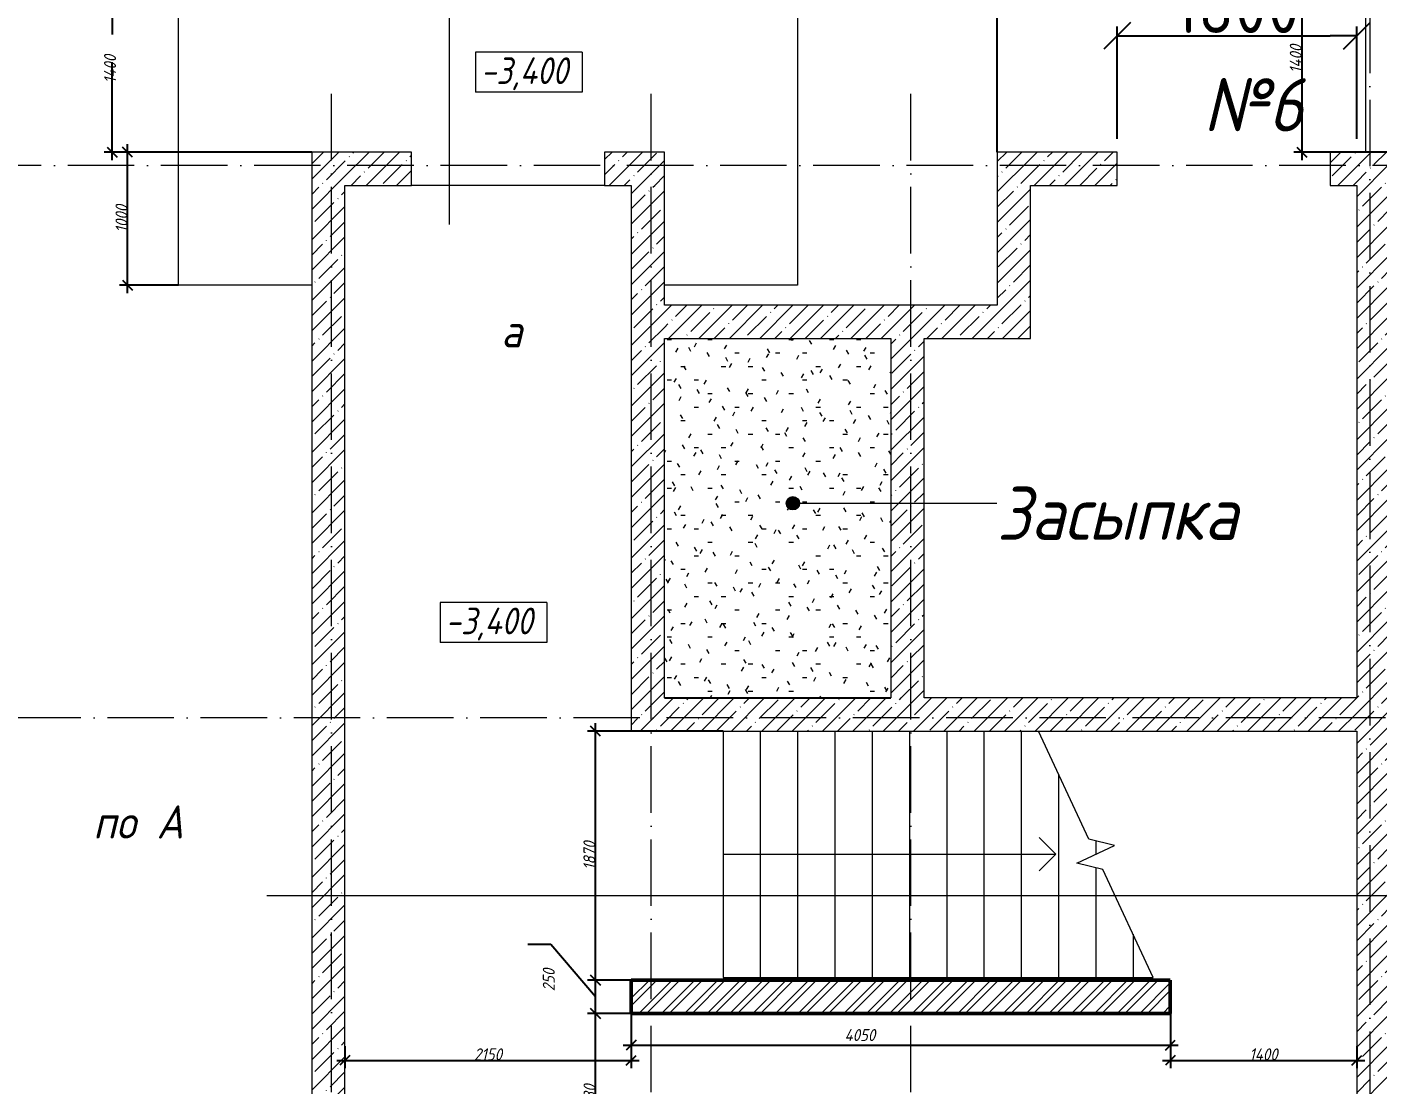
# Model space of a CAD drawing. Header units: millimetres. Extents: x -12989 to 629078, y -109036 to 555275.
# Drawn here: x 592650 to 602799, y 427201 to 435148 of the extents above; entities that cross this region are included whole.
import ezdxf

# ---------------------------------------------------------------- set-up
doc = ezdxf.new("R2010")
doc.units = ezdxf.units.MM
doc.linetypes.add('200_ШТРИХ_ш1п0_6_', pattern=[160, 100, -60])
doc.linetypes.add('50_200_ШТРИХ_1Т_ш5_п1_п1_', pattern=[700, 500, -100, 0, -100])
for name, color, linetype, lineweight in [('A-____-____-DIMS', 7, 'Continuous', 9), ('A-____-NOTE-TEXT', 7, 'Continuous', 9), ('A-FLOR-____-MCUT', 7, 'Continuous', 25), ('A-FLOR-____-OTLN', 7, 'Continuous', 9), ('A-FLOR-____-PATT-1', 7, 'Continuous', 9), ('A-WALL-____-MCUT-1', 7, 'Continuous', 9), ('A-WALL-____-MCUT-2', 7, 'Continuous', 50), ('A-WALL-____-PATT-1', 7, 'Continuous', 9), ('G-____-____-DIMS', 7, 'Continuous', 9), ('G-____-____-TEXT', 7, 'Continuous', 9), ('S-GRID-____-OTLN-1', 7, '50_200_ШТРИХ_1Т_ш5_п1_п1_', 9), ('S-STRS-____-MBND', 7, 'Continuous', 9), ('S-STRS-____-OTLN-1', 7, 'Continuous', 9)]:
    doc.layers.add(name, color=color, linetype=linetype, lineweight=lineweight)
for name, color, linetype, lineweight, true_color in [('A-DETL-GENF-OTLN-4', 9, '200_ШТРИХ_ш1п0_6_', 9, 0x808080), ('A-DETL-GENF-OTLN-5', 7, 'Continuous', 5, 0xc0c0c0), ('A-WALL-____-PATT-2', 7, 'Continuous', 9, 0x787878)]:
    doc.layers.add(name, color=color, linetype=linetype, lineweight=lineweight, true_color=true_color)
doc.styles.add('ISOCPEUR_I', font='isocpeui.ttf', dxfattribs={"width": 0.9, "height": 2.5})
doc.styles.add('ISOCPEUR_I_2', font='isocpeui.ttf', dxfattribs={"width": 0.85, "height": 2.3})
doc.styles.add('ISOCPEUR_I_7', font='isocpeui.ttf', dxfattribs={"width": 0.9, "height": 90})
doc.styles.add('СПДС', font='isocpeur.ttf', dxfattribs={"width": 0.9})
doc.dimstyles.new('ISO-1_8_0_9К_СРЕДНИЙ_Кладочные', dxfattribs={"dimscale": 304.8, "dimtxt": 89.638306, "dimasz": 0.246063, "dimexe": 0.19685, "dimexo": 0, "dimgap": 0, "dimtad": 1, "dimdec": 3, "dimrnd": 0.001, "dimdsep": 46, "dimtxsty": 'ISOCPEUR_I_7', "dimblk1": 'OBLIQUE', "dimblk2": 'OBLIQUE', "dimsah": 1, "dimcen": 0.09, "dimdle": 0.19685, "dimazin": 0, "dimtfac": 1, "dimtdec": 4, "dimtix": 1, "dimtmove": 2, "dimatfit": 3, "dimfxl": 1, "dimtvp": 1, "dimtolj": 1, "dimtzin": 0, "dimarcsym": 2})
doc.dimstyles.new('ISO-1_8_0_9К_СРЕДНИЙ_Кладочные_1', dxfattribs={"dimscale": 304.8, "dimtxt": 89.638306, "dimasz": 0.246063, "dimexe": 0.19685, "dimexo": 0, "dimgap": 0, "dimtad": 1, "dimdec": 3, "dimrnd": 0.001, "dimdsep": 46, "dimtxsty": 'ISOCPEUR_I_7', "dimblk1": 'OBLIQUE', "dimblk2": 'OBLIQUE', "dimsah": 1, "dimcen": 0.09, "dimdle": 0.19685, "dimazin": 0, "dimtfac": 1, "dimtdec": 4, "dimtix": 1, "dimtmove": 0, "dimatfit": 3, "dimfxl": 1, "dimtvp": 1, "dimtolj": 1, "dimtzin": 0, "dimarcsym": 2})
doc.dimstyles.new('ISO-1_8_0_9К_СРЕДНИЙ_Кладочные_2', dxfattribs={"dimscale": 304.8, "dimtxt": 89.638306, "dimasz": 0.246063, "dimexe": 0.19685, "dimexo": 0, "dimgap": 0, "dimtad": 1, "dimdec": 3, "dimrnd": 0.001, "dimdsep": 46, "dimtxsty": 'ISOCPEUR_I_7', "dimblk1": 'OBLIQUE', "dimblk2": 'OBLIQUE', "dimsah": 1, "dimcen": 0.09, "dimdle": 0.19685, "dimazin": 0, "dimtfac": 1, "dimtdec": 4, "dimtix": 1, "dimtmove": 1, "dimatfit": 3, "dimfxl": 1, "dimtvp": 1, "dimtolj": 1, "dimtzin": 0, "dimarcsym": 2})
doc.dimstyles.new('Размера А3', dxfattribs={"dimtxt": 200, "dimasz": 100, "dimexe": 70, "dimexo": 100, "dimgap": 20, "dimtad": 1, "dimdec": 0, "dimrnd": 10, "dimzin": 0, "dimdsep": 46, "dimtxsty": 'СПДС', "dimblk": 'ARROWHEAD_6', "dimcen": 1, "dimclrd": 256, "dimclre": 256, "dimclrt": 256, "dimazin": 0, "dimtfac": 1, "dimtdec": 0, "dimtmove": 2, "dimatfit": 3, "dimfxl": 1, "dimtolj": 1, "dimtzin": 0, "dimarcsym": 0})
pattern_1 = [(45, (513638.8, 428127.92), (-114.04925, 114.04925), []), (45, (513752.85, 428127.92), (-114.04925, 114.04925), [201.612, -40.322, 3.353, -36.97])]

# ---------------------------------------------------------------- blocks, each defined once
blk = doc.blocks.new('DET_L_Имитация разреза_ISO2-5 - Вправо-27489996-АР1_Кладочный план подвала в осях 1-64_А-ГГ')
at = {"layer": 'A-DETL-GENF-OTLN-5'}
blk.add_line((143, 0), (3897, 0), dxfattribs=at)
blk = doc.blocks.new('DET_L_Имитация разреза_ISO2-5 - Низ-28995336-АР1_Кладочный план подвала в осях 1-64_А-ГГ')
at = {"layer": 'A-DETL-GENF-OTLN-5'}
blk.add_line((143, 0), (8957, 0), dxfattribs=at)
blk = doc.blocks.new('Высотные отметки - 9_5х3_5_h_-17668430-АР1_Кладочный план подвала в осях 1-64_А-ГГ')
at = {"layer": 'G-____-____-DIMS'}
for p, q in [((-4, 3), (-4, 0)), ((4, 3), (-4, 3)), ((4, 3), (4, 0)), ((4, 0), (-4, 0))]:
    blk.add_line(p, q, dxfattribs=at)
blk = doc.blocks.new('_Oblique')
at = {"color": 0, "linetype": 'ByBlock', "lineweight": -2}
blk.add_line((-0.5, -0.5), (0.5, 0.5), dxfattribs=at)
blk = doc.blocks.new('*D6354')
at = {"layer": 'A-____-____-DIMS', "color": 0, "lineweight": -2, "transparency": 16777216}
for p, q in [((598439, 436609), (598439, 437019)), ((599939, 434209), (599939, 437019)), ((598379, 436959), (599999, 436959))]:
    blk.add_line(p, q, dxfattribs=at)
at = {"layer": 'Defpoints', "color": 0, "transparency": 16777216}
for p in [(599939, 436959), (598439, 436609), (599939, 434209)]:
    blk.add_point(p, dxfattribs=at)
at = {"layer": 'A-____-____-DIMS', "color": 0, "lineweight": -2, "transparency": 16777216, "xscale": 75, "yscale": 75, "zscale": 75, "rotation": 180}
blk.add_blockref('_Oblique', (598439, 436959), dxfattribs=at)
at = {"layer": 'A-____-____-DIMS', "color": 0, "lineweight": -2, "transparency": 16777216, "xscale": 75, "yscale": 75, "zscale": 75}
blk.add_blockref('_Oblique', (599939, 436959), dxfattribs=at)
at = {"layer": 'A-____-____-DIMS', "color": 0, "transparency": 16777216, "insert": (599189, 437004), "char_height": 90, "width": 504.73, "attachment_point": 5, "style": 'ISOCPEUR_I_7'}
blk.add_mtext('\\A1;1500', dxfattribs=at)
blk = doc.blocks.new('*D6355')
at = {"layer": 'A-____-____-DIMS', "color": 0, "lineweight": -2, "transparency": 16777216}
for p, q in [((599939, 434209), (599939, 437019)), ((602709, 436609), (602709, 437019)), ((599879, 436959), (602769, 436959))]:
    blk.add_line(p, q, dxfattribs=at)
at = {"layer": 'Defpoints', "color": 0, "transparency": 16777216}
for p in [(602709, 436959), (602709, 436609), (599939, 434209)]:
    blk.add_point(p, dxfattribs=at)
at = {"layer": 'A-____-____-DIMS', "color": 0, "lineweight": -2, "transparency": 16777216, "xscale": 75, "yscale": 75, "zscale": 75, "rotation": 180}
blk.add_blockref('_Oblique', (599939, 436959), dxfattribs=at)
at = {"layer": 'A-____-____-DIMS', "color": 0, "lineweight": -2, "transparency": 16777216, "xscale": 75, "yscale": 75, "zscale": 75}
blk.add_blockref('_Oblique', (602709, 436959), dxfattribs=at)
at = {"layer": 'A-____-____-DIMS', "color": 0, "transparency": 16777216, "insert": (601324, 437004), "char_height": 90, "width": 546.1, "attachment_point": 5, "style": 'ISOCPEUR_I_7'}
blk.add_mtext('\\A1;2770', dxfattribs=at)
blk = doc.blocks.new('*D6360')
at = {"layer": 'A-____-____-DIMS', "color": 0, "lineweight": -2, "transparency": 16777216}
for p, q in [((593405, 433149), (593405, 434269)), ((594789, 434209), (593345, 434209)), ((593789, 433209), (593345, 433209))]:
    blk.add_line(p, q, dxfattribs=at)
at = {"layer": 'Defpoints', "color": 0, "transparency": 16777216}
for p in [(593405, 434209), (594789, 434209), (593789, 433209)]:
    blk.add_point(p, dxfattribs=at)
at = {"layer": 'A-____-____-DIMS', "color": 0, "lineweight": -2, "transparency": 16777216, "xscale": 75, "yscale": 75, "zscale": 75}
for p, rotation in [((593405, 434209), 90), ((593405, 433209), 270)]:
    blk.add_blockref('_Oblique', p, dxfattribs=dict(at, rotation=rotation))
at = {"layer": 'A-____-____-DIMS', "color": 0, "transparency": 16777216, "insert": (593360, 433709), "char_height": 90, "width": 504.73, "attachment_point": 5, "rotation": 90, "style": 'ISOCPEUR_I_7'}
blk.add_mtext('\\A1;1000', dxfattribs=at)
blk = doc.blocks.new('*D6361')
at = {"layer": 'A-____-____-DIMS', "color": 0, "lineweight": -2, "transparency": 16777216}
for p, q in [((593289, 435669), (593289, 435092)), ((594789, 435609), (593229, 435609)), ((593289, 434149), (593289, 434884)), ((594789, 434209), (593229, 434209))]:
    blk.add_line(p, q, dxfattribs=at)
at = {"layer": 'Defpoints', "color": 0, "transparency": 16777216}
for p in [(593289, 435609), (594789, 435609), (594789, 434209)]:
    blk.add_point(p, dxfattribs=at)
at = {"layer": 'A-____-____-DIMS', "color": 0, "lineweight": -2, "transparency": 16777216, "xscale": 75, "yscale": 75, "zscale": 75}
for p, rotation in [((593289, 435609), 90), ((593289, 434209), 270)]:
    blk.add_blockref('_Oblique', p, dxfattribs=dict(at, rotation=rotation))
at = {"layer": 'A-____-____-DIMS', "color": 0, "transparency": 16777216, "insert": (593229, 434727), "char_height": 90, "width": 521.28, "attachment_point": 1, "rotation": 90, "line_spacing_factor": 1.149209, "style": 'ISOCPEUR_I_7'}
blk.add_mtext('\\A1;1400', dxfattribs=at)
blk = doc.blocks.new('*D6364')
at = {"layer": 'A-____-____-DIMS', "color": 0, "lineweight": -2, "transparency": 16777216}
for p, q in [((602226, 435669), (602226, 434149)), ((603709, 435609), (602166, 435609)), ((602889, 434209), (602166, 434209))]:
    blk.add_line(p, q, dxfattribs=at)
at = {"layer": 'Defpoints', "color": 0, "transparency": 16777216}
for p in [(603709, 435609), (602226, 434209), (602889, 434209)]:
    blk.add_point(p, dxfattribs=at)
at = {"layer": 'A-____-____-DIMS', "color": 0, "lineweight": -2, "transparency": 16777216, "xscale": 75, "yscale": 75, "zscale": 75}
for p, rotation in [((602226, 435609), 90), ((602226, 434209), 270)]:
    blk.add_blockref('_Oblique', p, dxfattribs=dict(at, rotation=rotation))
at = {"layer": 'A-____-____-DIMS', "color": 0, "transparency": 16777216, "insert": (602181, 434909), "char_height": 90, "width": 521.28, "attachment_point": 5, "rotation": 90, "style": 'ISOCPEUR_I_7'}
blk.add_mtext('\\A1;1400', dxfattribs=at)
blk = doc.blocks.new('*D6381')
at = {"layer": 'A-____-____-DIMS', "color": 0, "lineweight": -2, "transparency": 16777216}
for p, q in [((597189, 427739), (597189, 427326)), ((595039, 427492), (595039, 427326)), ((594979, 427386), (597249, 427386))]:
    blk.add_line(p, q, dxfattribs=at)
at = {"layer": 'Defpoints', "color": 0, "transparency": 16777216}
for p in [(597189, 427739), (595039, 427492), (597189, 427386)]:
    blk.add_point(p, dxfattribs=at)
at = {"layer": 'A-____-____-DIMS', "color": 0, "lineweight": -2, "transparency": 16777216, "xscale": 75, "yscale": 75, "zscale": 75, "rotation": 180}
blk.add_blockref('_Oblique', (595039, 427386), dxfattribs=at)
at = {"layer": 'A-____-____-DIMS', "color": 0, "lineweight": -2, "transparency": 16777216, "xscale": 75, "yscale": 75, "zscale": 75}
blk.add_blockref('_Oblique', (597189, 427386), dxfattribs=at)
at = {"layer": 'A-____-____-DIMS', "color": 0, "transparency": 16777216, "insert": (596114, 427431), "char_height": 90, "width": 504.73, "attachment_point": 5, "style": 'ISOCPEUR_I_7'}
blk.add_mtext('\\A1;2150', dxfattribs=at)
blk = doc.blocks.new('*D6382')
at = {"layer": 'A-____-____-DIMS', "color": 0, "lineweight": -2, "transparency": 16777216}
for p, q in [((597189, 427739), (597189, 427441)), ((601239, 427739), (601239, 427441)), ((597129, 427501), (601299, 427501))]:
    blk.add_line(p, q, dxfattribs=at)
at = {"layer": 'Defpoints', "color": 0, "transparency": 16777216}
for p in [(597189, 427739), (601239, 427739), (601239, 427501)]:
    blk.add_point(p, dxfattribs=at)
at = {"layer": 'A-____-____-DIMS', "color": 0, "lineweight": -2, "transparency": 16777216, "xscale": 75, "yscale": 75, "zscale": 75, "rotation": 180}
blk.add_blockref('_Oblique', (597189, 427501), dxfattribs=at)
at = {"layer": 'A-____-____-DIMS', "color": 0, "lineweight": -2, "transparency": 16777216, "xscale": 75, "yscale": 75, "zscale": 75}
blk.add_blockref('_Oblique', (601239, 427501), dxfattribs=at)
at = {"layer": 'A-____-____-DIMS', "color": 0, "transparency": 16777216, "insert": (598792, 427621), "char_height": 90, "width": 562.65, "attachment_point": 1, "line_spacing_factor": 1.149209, "style": 'ISOCPEUR_I_7'}
blk.add_mtext('\\A1;4050', dxfattribs=at)
blk = doc.blocks.new('*D6383')
at = {"layer": 'A-____-____-DIMS', "color": 0, "lineweight": -2, "transparency": 16777216}
for p, q in [((601239, 427739), (601239, 427326)), ((602639, 427492), (602639, 427326)), ((601179, 427386), (602699, 427386))]:
    blk.add_line(p, q, dxfattribs=at)
at = {"layer": 'Defpoints', "color": 0, "transparency": 16777216}
for p in [(601239, 427739), (602639, 427492), (602639, 427386)]:
    blk.add_point(p, dxfattribs=at)
at = {"layer": 'A-____-____-DIMS', "color": 0, "lineweight": -2, "transparency": 16777216, "xscale": 75, "yscale": 75, "zscale": 75, "rotation": 180}
blk.add_blockref('_Oblique', (601239, 427386), dxfattribs=at)
at = {"layer": 'A-____-____-DIMS', "color": 0, "lineweight": -2, "transparency": 16777216, "xscale": 75, "yscale": 75, "zscale": 75}
blk.add_blockref('_Oblique', (602639, 427386), dxfattribs=at)
at = {"layer": 'A-____-____-DIMS', "color": 0, "transparency": 16777216, "insert": (601939, 427431), "char_height": 90, "width": 521.28, "attachment_point": 5, "style": 'ISOCPEUR_I_7'}
blk.add_mtext('\\A1;1400', dxfattribs=at)
blk = doc.blocks.new('*D6384')
at = {"layer": 'A-____-____-DIMS', "color": 0, "lineweight": -2, "transparency": 16777216}
for p, q in [((596921, 426399), (596921, 427799)), ((597189, 427739), (596861, 427739)), ((596815, 426459), (596981, 426459))]:
    blk.add_line(p, q, dxfattribs=at)
at = {"layer": 'Defpoints', "color": 0, "transparency": 16777216}
for p in [(596921, 427739), (597189, 427739), (596815, 426459)]:
    blk.add_point(p, dxfattribs=at)
at = {"layer": 'A-____-____-DIMS', "color": 0, "lineweight": -2, "transparency": 16777216, "xscale": 75, "yscale": 75, "zscale": 75}
for p, rotation in [((596921, 427739), 90), ((596921, 426459), 270)]:
    blk.add_blockref('_Oblique', p, dxfattribs=dict(at, rotation=rotation))
at = {"layer": 'A-____-____-DIMS', "color": 0, "transparency": 16777216, "insert": (596876, 427099), "char_height": 90, "width": 504.73, "attachment_point": 5, "rotation": 90, "style": 'ISOCPEUR_I_7'}
blk.add_mtext('\\A1;1280', dxfattribs=at)
blk = doc.blocks.new('*D6385')
at = {"layer": 'A-____-____-DIMS', "color": 0, "lineweight": -2, "transparency": 16777216}
for p, q in [((596585, 428255), (596412, 428255)), ((596921, 427864), (596585, 428255)), ((597189, 427989), (596861, 427989)), ((596921, 427679), (596921, 428049)), ((597189, 427739), (596861, 427739))]:
    blk.add_line(p, q, dxfattribs=at)
at = {"layer": 'Defpoints', "color": 0, "transparency": 16777216}
for p in [(596921, 427989), (597189, 427989), (597189, 427739)]:
    blk.add_point(p, dxfattribs=at)
at = {"layer": 'A-____-____-DIMS', "color": 0, "lineweight": -2, "transparency": 16777216, "xscale": 75, "yscale": 75, "zscale": 75}
for p, rotation in [((596921, 427989), 90), ((596921, 427739), 270)]:
    blk.add_blockref('_Oblique', p, dxfattribs=dict(at, rotation=rotation))
at = {"layer": 'A-____-____-DIMS', "color": 0, "transparency": 16777216, "insert": (596525, 427905), "char_height": 90, "width": 409.58, "attachment_point": 1, "rotation": 90, "line_spacing_factor": 1.149209, "style": 'ISOCPEUR_I_7'}
blk.add_mtext('\\A1;250', dxfattribs=at)
blk = doc.blocks.new('*D6386')
at = {"layer": 'A-____-____-DIMS', "color": 0, "lineweight": -2, "transparency": 16777216}
for p, q in [((596921, 427929), (596921, 429919)), ((597879, 429859), (596861, 429859)), ((597189, 427989), (596861, 427989))]:
    blk.add_line(p, q, dxfattribs=at)
at = {"layer": 'Defpoints', "color": 0, "transparency": 16777216}
for p in [(596921, 429859), (597879, 429859), (597189, 427989)]:
    blk.add_point(p, dxfattribs=at)
at = {"layer": 'A-____-____-DIMS', "color": 0, "lineweight": -2, "transparency": 16777216, "xscale": 75, "yscale": 75, "zscale": 75}
for p, rotation in [((596921, 429859), 90), ((596921, 427989), 270)]:
    blk.add_blockref('_Oblique', p, dxfattribs=dict(at, rotation=rotation))
at = {"layer": 'A-____-____-DIMS', "color": 0, "transparency": 16777216, "insert": (596875, 428924), "char_height": 90, "width": 504.73, "attachment_point": 5, "rotation": 90, "style": 'ISOCPEUR_I_7'}
blk.add_mtext('\\A1;1870', dxfattribs=at)
blk = doc.blocks.new('ARROWHEAD_6')
at = {"color": 0, "linetype": 'Continuous'}
for p, q in [((0, 0), (-1, 0)), ((-0.5, -0.5), (0.5, 0.5))]:
    blk.add_line(p, q, dxfattribs=at)
blk = doc.blocks.new('*D6342')
at = {"lineweight": -2, "transparency": 16777216}
for p, q in [((600839, 434309), (600839, 435153)), ((601039, 435083), (602439, 435083)), ((602639, 434309), (602639, 435153))]:
    blk.add_line(p, q, dxfattribs=at)
at = {"layer": 'Defpoints', "color": 0, "transparency": 16777216}
for p in [(602639, 435083), (600839, 434209), (602639, 434209)]:
    blk.add_point(p, dxfattribs=at)
at = {"lineweight": -2, "transparency": 16777216, "xscale": 200, "yscale": 200, "zscale": 200, "rotation": 180}
blk.add_blockref('ARROWHEAD_6', (600839, 435083), dxfattribs=at)
at = {"lineweight": -2, "transparency": 16777216, "xscale": 200, "yscale": 200, "zscale": 200}
blk.add_blockref('ARROWHEAD_6', (602639, 435083), dxfattribs=at)
at = {"lineweight": 25, "transparency": 16777216, "insert": (601739, 435303), "char_height": 400, "attachment_point": 5, "style": 'СПДС'}
blk.add_mtext('\\A1;1800', dxfattribs=at)

msp = doc.modelspace()

# ---------------------------------------------------------------- hatches: boundary and pattern name
at = {"layer": 'A-FLOR-____-PATT-1'}
h = msp.add_hatch(dxfattribs=at)
h.set_pattern_fill('FP_166', color=256, style=0, pattern_type=2)
h.set_pattern_definition([(0, (513638.8, 428127.92), (406.4, 101.6), [33.528, -271.272, 33.528, -271.272, -1625.6]), (0, (513638.8, 428127.92), (406.4, 101.6), [-609.6, 33.528, -576.072, 33.528, -271.272, -711.2]), (0, (513638.8, 428127.92), (406.4, 101.6), [-1524, 33.528, -169.672, 33.528, -474.472]), (120, (513791.2, 428178.72), (-291.18818, 301.15272), [33.528, -271.272, 33.528, -271.272, -1625.6]), (120, (513791.2, 428178.72), (-291.18818, 301.15272), [-609.6, 33.528, -576.072, 33.528, -271.272, -711.2]), (120, (513791.2, 428178.72), (-291.18818, 301.15272), [-1524, 33.528, -169.672, 33.528, -474.472]), (240, (513842, 428381.92), (-115.21182, -402.75272), [33.528, -271.272, 33.528, -271.272, -1625.6]), (240, (513842, 428381.92), (-115.21182, -402.75272), [-609.6, 33.528, -576.072, 33.528, -271.272, -711.2]), (240, (513842, 428381.92), (-115.21182, -402.75272), [-1524, 33.528, -169.672, 33.528, -474.472])])
h.paths.add_polyline_path([(597438.8036, 430109.3066), (599138.8036, 430109.3066), (599138.8036, 432808.9591), (597438.8036, 432808.9591)], flags=0)
at = {"layer": 'A-WALL-____-PATT-1'}
h = msp.add_hatch(dxfattribs=at)
h.set_pattern_fill('FP_1', color=256, style=0, pattern_type=2)
h.set_pattern_definition(pattern_1)
h.paths.add_polyline_path([(594788.8036, 426708.9591), (595038.8036, 426708.9591), (595038.8036, 434208.9591), (594788.8036, 434208.9591), (594788.8036, 428862.7456)], flags=0)
h = msp.add_hatch(dxfattribs=at)
h.set_pattern_fill('FP_1', color=256, style=0, pattern_type=2)
h.set_pattern_definition(pattern_1)
h.paths.add_polyline_path([(597438.8036, 433958.9591), (597438.8036, 434208.9591), (596988.8036, 434208.9591), (596988.8036, 433958.9591), (597188.8036, 433958.9591)], flags=0)
h.paths.add_polyline_path([(595038.8036, 433958.9591), (595538.8036, 433958.9591), (595538.8036, 434208.9591), (595038.8036, 434208.9591)], flags=0)
h = msp.add_hatch(dxfattribs=at)
h.set_pattern_fill('FP_1', color=256, style=0, pattern_type=2)
h.set_pattern_definition(pattern_1)
h.paths.add_polyline_path([(600188.8036, 433058.9591), (600188.8036, 434208.9591), (599938.8036, 434208.9591), (599938.8036, 433058.9591)], flags=0)
h = msp.add_hatch(dxfattribs=at)
h.set_pattern_fill('FP_1', color=256, style=0, pattern_type=2)
h.set_pattern_definition(pattern_1)
h.paths.add_polyline_path([(602638.8036, 433958.9591), (602638.8036, 434208.9591), (602438.8036, 434208.9591), (602438.8036, 433958.9591)], flags=0)
h.paths.add_polyline_path([(600838.8036, 433958.9591), (600838.8036, 434208.9591), (600188.8036, 434208.9591), (600188.8036, 433958.9591)], flags=0)
h = msp.add_hatch(dxfattribs=at)
h.set_pattern_fill('FP_1', color=256, style=0, pattern_type=2)
h.set_pattern_definition(pattern_1)
h.paths.add_polyline_path([(602888.8036, 429858.9591), (602888.8036, 434208.9591), (602638.8036, 434208.9591), (602638.8036, 429858.9591)], flags=0)
h = msp.add_hatch(dxfattribs=at)
h.set_pattern_fill('FP_1', color=256, style=0, pattern_type=2)
h.set_pattern_definition(pattern_1)
h.paths.add_polyline_path([(597438.8036, 429858.9591), (597438.8036, 433958.9591), (597188.8036, 433958.9591), (597188.8036, 429858.9591)], flags=0)
h = msp.add_hatch(dxfattribs=at)
h.set_pattern_fill('FP_1', color=256, style=0, pattern_type=2)
h.set_pattern_definition(pattern_1)
h.paths.add_polyline_path([(600188.8036, 432808.9591), (600188.8036, 433058.9591), (597438.8036, 433058.9591), (597438.8036, 432808.9591), (599388.8036, 432808.9591)], flags=0)
h = msp.add_hatch(dxfattribs=at)
h.set_pattern_fill('FP_1', color=256, style=0, pattern_type=2)
h.set_pattern_definition(pattern_1)
h.paths.add_polyline_path([(599388.8036, 430108.9591), (599388.8036, 432808.9591), (599138.8036, 432808.9591), (599138.8036, 430108.9591)], flags=0)
h = msp.add_hatch(dxfattribs=at)
h.set_pattern_fill('FP_1', color=256, style=0, pattern_type=2)
h.set_pattern_definition(pattern_1)
h.paths.add_polyline_path([(602638.8036, 429858.9591), (602638.8036, 430108.9591), (597438.8036, 430108.9591), (597438.8036, 429858.9591), (601998.5971, 429858.9591)], flags=0)
h = msp.add_hatch(dxfattribs=at)
h.set_pattern_fill('FP_1', color=256, style=0, pattern_type=2)
h.set_pattern_definition(pattern_1)
h.paths.add_polyline_path([(602888.8036, 426708.9591), (602888.8036, 429858.9591), (602638.8036, 429858.9591), (602638.8036, 426708.9591)], flags=0)
at = {"layer": 'A-WALL-____-PATT-2'}
h = msp.add_hatch(dxfattribs=at)
h.set_pattern_fill('FP_5', color=256, style=0, pattern_type=2)
h.set_pattern_definition([(45, (513638.8, 428127.92), (-85.53659, 85.53659), []), (45, (513695.83, 428127.92), (-85.53659, 85.53659), [])])
h.paths.add_polyline_path([(601238.8036, 427738.9591), (601238.8036, 427988.9591), (597188.8036, 427988.9591), (597188.8036, 427738.9591), (598463.5906, 427738.9591)], flags=0)
at = {"layer": 'G-____-____-TEXT'}
h = msp.add_hatch(color=256, dxfattribs=at)
edge = h.paths.add_edge_path(flags=0)
edge.add_arc((598403.7243, 431570.7598), 50, 0, 360)

# ---------------------------------------------------------------- linework, layer by layer
at = {"layer": 'A-FLOR-____-MCUT'}
msp.add_line((597438.8036, 430109.3066), (599138.8036, 430109.3066), dxfattribs=at)
at = {"layer": 'A-FLOR-____-OTLN'}
for p, q in [((593788.8036, 433208.9591), (593788.8036, 436608.9591)), ((598438.8036, 436608.9591), (598438.8036, 433208.9591)), ((602708.8036, 434208.9591), (602708.8036, 436608.9591)), ((596988.8036, 433958.9591), (595538.8036, 433958.9591)), ((596988.8036, 433958.9591), (595538.8036, 433958.9591)), ((594788.8036, 433208.9591), (593788.8036, 433208.9591)), ((598438.8036, 433208.9591), (597438.8036, 433208.9591))]:
    msp.add_line(p, q, dxfattribs=at)
at = {"layer": 'A-WALL-____-MCUT-1'}
for p, q in [((594788.8036, 434208.9591), (594788.8036, 426708.9591)), ((595538.8036, 434208.9591), (594788.8036, 434208.9591)), ((595538.8036, 433958.9591), (595538.8036, 434208.9591)), ((597438.8036, 434208.9591), (596988.8036, 434208.9591)), ((596988.8036, 434208.9591), (596988.8036, 433958.9591)), ((597438.8036, 433058.9591), (597438.8036, 434208.9591)), ((600838.8036, 434208.9591), (599938.8036, 434208.9591)), ((599938.8036, 434208.9591), (599938.8036, 433058.9591)), ((600838.8036, 433958.9591), (600838.8036, 434208.9591)), ((602888.8036, 434208.9591), (602438.8036, 434208.9591)), ((602438.8036, 434208.9591), (602438.8036, 433958.9591)), ((595038.8036, 426708.9591), (595038.8036, 433958.9591)), ((595038.8036, 433958.9591), (595538.8036, 433958.9591)), ((596988.8036, 433958.9591), (597188.8036, 433958.9591)), ((597188.8036, 433958.9591), (597188.8036, 429858.9591)), ((600188.8036, 433958.9591), (600838.8036, 433958.9591)), ((600188.8036, 432808.9591), (600188.8036, 433958.9591)), ((602438.8036, 433958.9591), (602638.8036, 433958.9591)), ((602638.8036, 433958.9591), (602638.8036, 430108.9591)), ((599938.8036, 433058.9591), (597438.8036, 433058.9591)), ((597438.8036, 430108.9591), (597438.8036, 432808.9591)), ((597438.8036, 432808.9591), (599138.8036, 432808.9591)), ((599138.8036, 432808.9591), (599138.8036, 430108.9591)), ((599388.8036, 430108.9591), (599388.8036, 432808.9591)), ((599388.8036, 432808.9591), (600188.8036, 432808.9591)), ((599138.8036, 430108.9591), (597438.8036, 430108.9591)), ((602638.8036, 430108.9591), (599388.8036, 430108.9591)), ((597188.8036, 429858.9591), (602638.8036, 429858.9591)), ((602638.8036, 429858.9591), (602638.8036, 426708.9591))]:
    msp.add_line(p, q, dxfattribs=at)
at = {"layer": 'A-WALL-____-MCUT-2'}
for p, q in [((601238.8036, 427988.9591), (597188.8036, 427988.9591)), ((597188.8036, 427988.9591), (597188.8036, 427738.9591)), ((601238.8036, 427738.9591), (601238.8036, 427988.9591)), ((597188.8036, 427738.9591), (601238.8036, 427738.9591))]:
    msp.add_line(p, q, dxfattribs=at)
at = {"layer": 'G-____-____-TEXT'}
msp.add_line((598403.7243, 431570.7598), (599936.544, 431570.7598), dxfattribs=at)
msp.add_circle((598403.7243, 431570.7598), 50, dxfattribs=at)
at = {"layer": 'S-GRID-____-OTLN-1'}
for p, q in [((602738.8036, 478008.8768), (602738.8036, 423645.3108)), ((594938.8036, 423645.3108), (594938.8036, 434662.9331)), ((597338.8036, 423645.3108), (597338.8036, 434662.9331)), ((599288.8036, 423645.3108), (599288.8036, 434662.9331)), ((603957.5909, 434108.9591), (508970.0334, 434108.9591)), ((617557.3972, 429958.9591), (508970.0334, 429958.9591))]:
    msp.add_line(p, q, dxfattribs=at)
at = {"layer": 'S-STRS-____-MBND'}
for p, q in [((600625.9763, 429047.2476), (600247.469, 429858.9591)), ((600537.193, 428867.925), (600820.4141, 428999.9932)), ((600820.4141, 428999.9932), (600625.9763, 429047.2476)), ((600731.6308, 428820.6707), (600537.193, 428867.925)), ((601110.1381, 428008.9591), (600731.6308, 428820.6707))]:
    msp.add_line(p, q, dxfattribs=at)
at = {"layer": 'S-STRS-____-OTLN-1'}
for p, q in [((597878.8036, 429858.9591), (597878.8036, 428008.9591)), ((597878.8036, 429858.9591), (597878.8036, 428008.9591)), ((598158.8036, 429858.9591), (598158.8036, 428008.9591)), ((598158.8036, 429858.9591), (598158.8036, 428008.9591)), ((598438.8036, 429858.9591), (598438.8036, 428008.9591)), ((598438.8036, 429858.9591), (598438.8036, 428008.9591)), ((598718.8036, 429858.9591), (598718.8036, 428008.9591)), ((598718.8036, 429858.9591), (598718.8036, 428008.9591)), ((598998.8036, 429858.9591), (598998.8036, 428008.9591)), ((598998.8036, 429858.9591), (598998.8036, 428008.9591)), ((599278.8036, 429858.9591), (599278.8036, 428008.9591)), ((599278.8036, 429858.9591), (599278.8036, 428008.9591)), ((599558.8036, 429858.9591), (599558.8036, 428008.9591)), ((599558.8036, 429858.9591), (599558.8036, 428008.9591)), ((599838.8036, 429858.9591), (599838.8036, 428008.9591)), ((599838.8036, 429858.9591), (599838.8036, 428008.9591)), ((600118.8036, 429858.9591), (600118.8036, 428008.9591)), ((600118.8036, 429858.9591), (600118.8036, 428008.9591)), ((600398.8036, 429534.4211), (600398.8036, 428008.9591)), ((600398.8036, 429534.4211), (600398.8036, 428008.9591)), ((600378.8036, 428933.9591), (600253.8036, 429058.9591)), ((600678.8036, 429034.409), (600678.8036, 428933.9591)), ((600678.8036, 429034.409), (600678.8036, 428933.9591)), ((597878.8036, 428933.9591), (598158.8036, 428933.9591)), ((598158.8036, 428933.9591), (598438.8036, 428933.9591)), ((598438.8036, 428933.9591), (598718.8036, 428933.9591)), ((598718.8036, 428933.9591), (598998.8036, 428933.9591)), ((598998.8036, 428933.9591), (599278.8036, 428933.9591)), ((599278.8036, 428933.9591), (599558.8036, 428933.9591)), ((599558.8036, 428933.9591), (599838.8036, 428933.9591)), ((599838.8036, 428933.9591), (600118.8036, 428933.9591)), ((600118.8036, 428933.9591), (600378.8036, 428933.9591)), ((600378.8036, 428933.9591), (600253.8036, 428808.9591)), ((600678.8036, 428833.5093), (600678.8036, 428008.9591)), ((600678.8036, 428833.5093), (600678.8036, 428008.9591)), ((600958.8036, 428333.4972), (600958.8036, 428008.9591)), ((600958.8036, 428333.4972), (600958.8036, 428008.9591)), ((597878.8036, 428008.9591), (598158.8036, 428008.9591)), ((598158.8036, 428008.9591), (598438.8036, 428008.9591)), ((598438.8036, 428008.9591), (598718.8036, 428008.9591)), ((598718.8036, 428008.9591), (598998.8036, 428008.9591)), ((598998.8036, 428008.9591), (599278.8036, 428008.9591)), ((599278.8036, 428008.9591), (599558.8036, 428008.9591)), ((599558.8036, 428008.9591), (599838.8036, 428008.9591)), ((599838.8036, 428008.9591), (600118.8036, 428008.9591)), ((600118.8036, 428008.9591), (600398.8036, 428008.9591)), ((600398.8036, 428008.9591), (600678.8036, 428008.9591)), ((600678.8036, 428008.9591), (600958.8036, 428008.9591)), ((600958.8036, 428008.9591), (601110.1381, 428008.9591))]:
    msp.add_line(p, q, dxfattribs=at)

# ---------------------------------------------------------------- block references
at = {"layer": 'A-DETL-GENF-OTLN-4'}
for name, p, rotation in [('DET_L_Имитация разреза_ISO2-5 - Вправо-27489996-АР1_Кладочный план подвала в осях 1-64_А-ГГ', (595824.2309, 433522.1514), 89.99999999999994), ('DET_L_Имитация разреза_ISO2-5 - Низ-28995336-АР1_Кладочный план подвала в осях 1-64_А-ГГ', (603407.8298, 428621.8516), 180)]:
    msp.add_blockref(name, p, dxfattribs=dict(at, rotation=rotation))
at = {"layer": 'G-____-____-DIMS', "xscale": 99.99999999999993, "yscale": 99.99999999999993, "zscale": 99.99999999999993}
for p in [(596420.6324, 434659.0146), (596155.1319, 430525.2619)]:
    msp.add_blockref('Высотные отметки - 9_5х3_5_h_-17668430-АР1_Кладочный план подвала в осях 1-64_А-ГГ', p, dxfattribs=at)

# ---------------------------------------------------------------- texts
at = {"layer": 'A-____-NOTE-TEXT', "char_height": 250, "attachment_point": 1, "style": 'ISOCPEUR_I'}
for s, insert, width in [('\\fISOCPEUR|b0|i1|c204|p34|;\\W.9;а', (596211.8524, 432991.3916), 223.670813), ('\\fISOCPEUR|b0|i1|c204|p34|;\\W.9;А', (593623.413, 429301.6493), 252.531563), ('по', (593147.163, 429301.6493), 404.0505)]:
    msp.add_mtext(s, dxfattribs=dict(at, insert=insert, width=width))
at = {"layer": 'G-____-____-DIMS', "char_height": 200, "width": 865.279833, "attachment_point": 1, "line_spacing_factor": 1.149209, "style": 'ISOCPEUR_I_2'}
for insert in [(596060.0992, 434920.3057), (595794.5987, 430786.5531)]:
    msp.add_mtext('-3,400', dxfattribs=dict(at, insert=insert))
at = {"layer": 'G-____-____-TEXT', "char_height": 400, "attachment_point": 1, "style": 'ISOCPEUR_I'}
for s, insert, width in [('№6', (601488.2181, 434764.1494), 2763.416813), ('Засыпка', (599936.544, 431695.7598), 1464.683063)]:
    msp.add_mtext(s, dxfattribs=dict(at, insert=insert, width=width))

# ---------------------------------------------------------------- dimensions: what is measured, and where the dimension line sits
at = {"lineweight": 25}
dim = msp.add_linear_dim(base=(602638.8036, 435083.2676), p1=(600838.8036, 434208.9591), p2=(602638.8036, 434208.9591), dimstyle='Размера А3', override={"dimtxt": 400, "dimasz": 200}, dxfattribs=at)
dim.commit()
dim.dimension.update_dxf_attribs({"geometry": '*D6342', "text_midpoint": (601738.8036, 435303.2676)})
at = {"layer": 'A-____-____-DIMS'}
for base, p1, p2, override, picture, middle in [((599938.8036, 436958.7515), (598438.8036, 436608.9591), (599938.8036, 434208.9591), {"dimtxt": 400, "dimpost": '<>', "dimfxl": 2830.19434}, '*D6354', (599188.8036, 437003.7515)), ((602708.8036, 436958.7515), (599938.8036, 434208.9591), (602708.8036, 436608.9591), {"dimtxt": 400, "dimpost": '<>', "dimfxl": 3665.092086}, '*D6355', (601323.8036, 437004.331)), ((597188.8036, 427385.7849), (595038.8036, 427491.8509), (597188.8036, 427738.9591), {"dimtxt": 400, "dimpost": '<>', "dimfxl": 2164.153991}, '*D6381', (596113.8036, 427430.7849)), ((602638.8036, 427385.7849), (601238.8036, 427738.9591), (602638.8036, 427491.8509), {"dimtxt": 400, "dimpost": '<>', "dimfxl": 1421.640776}, '*D6383', (601938.8036, 427430.7849))]:
    dim = msp.add_linear_dim(base=base, p1=p1, p2=p2, dimstyle='ISO-1_8_0_9К_СРЕДНИЙ_Кладочные', override=override, dxfattribs=at)
    dim.commit()
    dim.dimension.update_dxf_attribs({"geometry": picture, "text_midpoint": middle})
for base, p1, p2, dimstyle, override, picture, middle in [((593289.3954, 435608.9591), (594788.8036, 434208.9591), (594788.8036, 435608.9591), 'ISO-1_8_0_9К_СРЕДНИЙ_Кладочные_1', {"dimtxt": 400, "dimpost": '<>', "dimfxl": 1400}, '*D6361', (593289.3954, 434987.9203)), ((596920.689, 427988.9591), (597188.8036, 427738.9591), (597188.8036, 427988.9591), 'ISO-1_8_0_9К_СРЕДНИЙ_Кладочные_2', {"dimtxt": 400, "dimpost": '<>', "dimfxl": 250}, '*D6385', (596584.5082, 428254.6498))]:
    dim = msp.add_linear_dim(base=base, p1=p1, p2=p2, angle=90, dimstyle=dimstyle, override=override, dxfattribs=at)
    dim.commit()
    dim.dimension.update_dxf_attribs({"geometry": picture, "text_midpoint": middle, "dimtype": 160, "text_rotation": 90})
for base, p1, p2, override, picture, middle in [((602225.6065, 434208.9591), (603708.8036, 435608.9591), (602888.8036, 434208.9591), {"dimtxt": 400, "dimpost": '<>', "dimfxl": 1622.467257}, '*D6364', (602180.6065, 434908.9591)), ((593404.5574, 434208.9591), (593788.8036, 433208.9591), (594788.8036, 434208.9591), {"dimtxt": 400, "dimpost": '<>', "dimfxl": 1414.213562}, '*D6360', (593359.5574, 433708.9591)), ((596920.689, 429858.9591), (597188.8036, 427988.9591), (597878.8036, 429858.9591), {"dimtxt": 400, "dimpost": '<>', "dimfxl": 1993.238571}, '*D6386', (596875.1095, 428923.9591)), ((596920.689, 427738.9591), (596814.623, 426458.9591), (597188.8036, 427738.9591), {"dimtxt": 400, "dimpost": '<>', "dimfxl": 1333.570806}, '*D6384', (596875.689, 427098.9591))]:
    dim = msp.add_linear_dim(base=base, p1=p1, p2=p2, angle=90, dimstyle='ISO-1_8_0_9К_СРЕДНИЙ_Кладочные', override=override, dxfattribs=at)
    dim.commit()
    dim.dimension.update_dxf_attribs({"geometry": picture, "text_midpoint": middle})
dim = msp.add_linear_dim(base=(601238.8036, 427500.9469), p1=(597188.8036, 427738.9591), p2=(601238.8036, 427738.9591), dimstyle='ISO-1_8_0_9К_СРЕДНИЙ_Кладочные_1', override={"dimtxt": 400, "dimpost": '<>', "dimfxl": 4050}, dxfattribs=at)
dim.commit()
dim.dimension.update_dxf_attribs({"geometry": '*D6382', "text_midpoint": (599072.9881, 427500.9469), "dimtype": 160})

doc.saveas('drawing.dxf')
